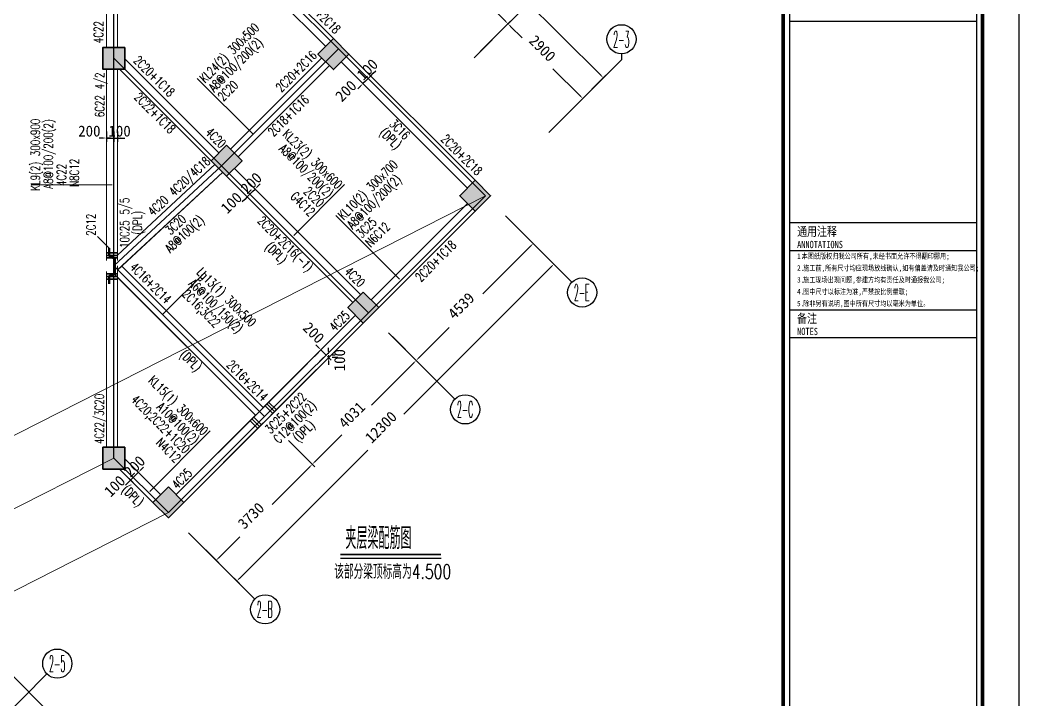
# Model space of a CAD drawing. Header units: inches. Extents: x 18712 to 314639, y 0 to 420500.
# Drawn here: x 110212 to 137612, y 137746 to 156411 of the extents above; entities that cross this region are included whole.
import ezdxf
from ezdxf.enums import TextEntityAlignment as Align
from ezdxf.lldxf.tags import DXFTag

# ---------------------------------------------------------------- set-up
doc = ezdxf.new("R2010")
doc.units = ezdxf.units.IN
doc.header["$LTSCALE"] = 1000
doc.header["$MEASUREMENT"] = 0
doc.layers.get('0').update_dxf_attribs({"true_color": 0xffffff})
for name, color, linetype, true_color in [('AXIS_TEXT', 7, 'Continuous', 0xffffff), ('DIM', 3, 'Continuous', 0x00ff00), ('DOTE', 1, 'DOTE', 0xff0000), ('NUM', 7, 'Continuous', 0xffffff), ('TK', 7, 'Continuous', 0xffffff), ('ZG-图框层', 4, 'Continuous', 0x00ffff), ('文字', 7, 'Continuous', 0xffffff), ('柱填充', 7, 'Continuous', 0xc0c0c0), ('柱尺寸标注', 3, 'Continuous', 0x00ff00), ('梁原位标注', 7, 'Continuous', 0xffffff), ('梁名称编号', 2, 'Continuous', 0xffff00), ('梁标注引线', 2, 'Continuous', 0xffff00), ('梁附加吊筋', 1, 'Continuous', 0xff0000), ('梁附加吊筋标注', 7, 'Continuous', 0xffffff), ('梁附加箍筋', 1, 'Continuous', 0xff0000), ('梁集中标注', 2, 'Continuous', 0xffff00), ('砼柱', 2, 'Continuous', 0xffff00), ('砼梁', 6, 'Continuous', 0xff00ff), ('砼梁虚线', 9, 'HIDDEN', 0x808080), ('粗线', 6, 'Continuous', 0xff00ff), ('细线', 7, 'Continuous', 0xffffff)]:
    doc.layers.add(name, color=color, linetype=linetype, true_color=true_color)
doc.styles.add('-宋体', font='simsun.ttc', dxfattribs={"height": 0.2, "bigfont": 'gbcbig.shx'})
doc.styles.add('_TCH_AXIS', font='txt.shx', dxfattribs={"height": 0.2, "bigfont": 'GBCBIG.shx'})
doc.styles.add('TSSD_Norm', font='txt.shx', dxfattribs={"height": 0.2, "bigfont": 'gbcbig.shx'})
doc.styles.add('TSSD_Rein', font='txt.shx', dxfattribs={"height": 0.2, "bigfont": 'gbcbig.shx'})
tags = doc.linetypes.add('DASHED', pattern=[0.75, 0.5, -0.25]).pattern_tags.tags
tags[6:7] = [DXFTag(74, 4), DXFTag(75, 0), DXFTag(340, '0'), DXFTag(46, 0.0), DXFTag(50, 0.0), DXFTag(44, 0.0), DXFTag(45, 0.0)]
tags[4:5] = [DXFTag(74, 4), DXFTag(75, 0), DXFTag(340, '0'), DXFTag(46, 0.0), DXFTag(50, 0.0), DXFTag(44, 0.0), DXFTag(45, 0.0)]
tags = doc.linetypes.add('DOTE', pattern=[2.42, 2, -0.2, 0.02, -0.2]).pattern_tags.tags
tags[10:11] = [DXFTag(74, 4), DXFTag(75, 0), DXFTag(340, '0'), DXFTag(46, 0.0), DXFTag(50, 0.0), DXFTag(44, 0.0), DXFTag(45, 0.0)]
tags[8:9] = [DXFTag(74, 4), DXFTag(75, 0), DXFTag(340, '0'), DXFTag(46, 0.0), DXFTag(50, 0.0), DXFTag(44, 0.0), DXFTag(45, 0.0)]
tags[6:7] = [DXFTag(74, 4), DXFTag(75, 0), DXFTag(340, '0'), DXFTag(46, 0.0), DXFTag(50, 0.0), DXFTag(44, 0.0), DXFTag(45, 0.0)]
tags[4:5] = [DXFTag(74, 4), DXFTag(75, 0), DXFTag(340, '0'), DXFTag(46, 0.0), DXFTag(50, 0.0), DXFTag(44, 0.0), DXFTag(45, 0.0)]
tags = doc.linetypes.add('HIDDEN', pattern=[0.375, 0.25, -0.125]).pattern_tags.tags
tags[6:7] = [DXFTag(74, 4), DXFTag(75, 0), DXFTag(340, '0'), DXFTag(46, 0.0), DXFTag(50, 0.0), DXFTag(44, 0.0), DXFTag(45, 0.0)]
tags[4:5] = [DXFTag(74, 4), DXFTag(75, 0), DXFTag(340, '0'), DXFTag(46, 0.0), DXFTag(50, 0.0), DXFTag(44, 0.0), DXFTag(45, 0.0)]
doc.dimstyles.new('TSSD_100_100$0', dxfattribs={"dimtxt": 300, "dimasz": 100, "dimexe": 100, "dimexo": 250, "dimgap": 100, "dimtad": 1, "dimdec": 0, "dimzin": 0, "dimdsep": 46, "dimtxsty": 'Standard', "dimcen": 0, "dimclrd": 256, "dimclre": 256, "dimclrt": 7, "dimadec": 0, "dimazin": 0, "dimtfac": 1, "dimtdec": 4, "dimtix": 1, "dimtmove": 2, "dimatfit": 3, "dimfxl": 1, "dimtolj": 1, "dimtzin": 0, "dimarcsym": 0})

# ---------------------------------------------------------------- blocks, each defined once
blk = doc.blocks.new('*D1384')
at = {"layer": 'Defpoints', "color": 0, "transparency": 16777216}
for p in [(93297, 151779), (134216, 114209), (132541, 112535)]:
    blk.add_point(p, dxfattribs=at)
at = {"layer": 'DIM', "lineweight": -2, "transparency": 16777216}
for p, q in [((93474, 151956), (95042, 153524)), ((95042, 153383), (113782, 134643)), ((134145, 114280), (114843, 133582)), ((132718, 112711), (134287, 114280))]:
    blk.add_line(p, q, dxfattribs=at)
at = {"layer": 'DIM', "transparency": 16777216}
for points in [[(95054, 153394), (95030, 153371), (94971, 153453)], [(134133, 114268), (134157, 114291), (134216, 114209)]]:
    blk.add_solid(points, dxfattribs=at)
at = {"layer": 'DIM', "color": 7, "true_color": 0xffffff, "transparency": 16777216, "insert": (114447, 134247), "char_height": 300, "attachment_point": 5, "rotation": 315}
blk.add_mtext('\\A1;52800', dxfattribs=at)
blk = doc.blocks.new('_AXISO')
at = {"lineweight": -3}
blk.add_circle((0, 0), 0.5, dxfattribs=at)
blk = doc.blocks.new('*D1470')
at = {"layer": 'Defpoints', "color": 0, "transparency": 16777216}
for p in [(123355, 151209), (124289, 150276), (120146, 148000)]:
    blk.add_point(p, dxfattribs=at)
at = {"layer": 'DIM', "lineweight": -2, "transparency": 16777216}
for p, q in [((123532, 151033), (124360, 150205)), ((124218, 150205), (122906, 148892)), ((121150, 147137), (121987, 147973)), ((120322, 147823), (121150, 146995))]:
    blk.add_line(p, q, dxfattribs=at)
at = {"layer": 'DIM', "transparency": 16777216}
for points in [[(124230, 150193), (124206, 150217), (124289, 150276)], [(121138, 147149), (121162, 147125), (121079, 147066)]]:
    blk.add_solid(points, dxfattribs=at)
at = {"layer": 'DIM', "color": 7, "true_color": 0xffffff, "transparency": 16777216, "insert": (122312, 148567), "char_height": 300, "attachment_point": 5, "rotation": 45}
blk.add_mtext('\\A1;4539', dxfattribs=at)
blk = doc.blocks.new('*D1471')
at = {"layer": 'Defpoints', "color": 0, "transparency": 16777216}
for p in [(124603, 149962), (124855, 149710), (115905, 141265)]:
    blk.add_point(p, dxfattribs=at)
at = {"layer": 'DIM', "lineweight": -2, "transparency": 16777216}
for p, q in [((124784, 149639), (120741, 145596)), ((124779, 149785), (124925, 149639)), ((116228, 141083), (119751, 144607)), ((116082, 141088), (116228, 140942))]:
    blk.add_line(p, q, dxfattribs=at)
at = {"layer": 'DIM', "transparency": 16777216}
for points in [[(124796, 149627), (124772, 149651), (124855, 149710)], [(116216, 141095), (116240, 141071), (116157, 141012)]]:
    blk.add_solid(points, dxfattribs=at)
at = {"layer": 'DIM', "color": 7, "true_color": 0xffffff, "transparency": 16777216, "insert": (120112, 145236), "char_height": 300, "attachment_point": 5, "rotation": 45}
blk.add_mtext('\\A1;12300', dxfattribs=at)
blk = doc.blocks.new('*D1475')
at = {"layer": 'Defpoints', "color": 0, "transparency": 16777216}
for p in [(120508, 157177), (123597, 156306), (122488, 155197)]:
    blk.add_point(p, dxfattribs=at)
at = {"layer": 'DIM', "lineweight": -2, "transparency": 16777216}
for p, q in [((120685, 157354), (121688, 158357)), ((121688, 158215), (121966, 157937)), ((123526, 156377), (122815, 157088)), ((122665, 155374), (123668, 156377))]:
    blk.add_line(p, q, dxfattribs=at)
at = {"layer": 'DIM', "transparency": 16777216}
for points in [[(121700, 158227), (121676, 158203), (121617, 158286)], [(123515, 156365), (123538, 156389), (123597, 156306)]]:
    blk.add_solid(points, dxfattribs=at)
at = {"layer": 'DIM', "color": 7, "true_color": 0xffffff, "transparency": 16777216, "insert": (122525, 157647), "char_height": 300, "attachment_point": 5, "rotation": 315}
blk.add_mtext('\\A1;2800', dxfattribs=at)
blk = doc.blocks.new('*D1476')
at = {"layer": 'Defpoints', "color": 0, "transparency": 16777216}
for p in [(122488, 155197), (125648, 154255), (124539, 153147)]:
    blk.add_point(p, dxfattribs=at)
at = {"layer": 'DIM', "lineweight": -2, "transparency": 16777216}
for p, q in [((122665, 155374), (123668, 156377)), ((123668, 156235), (123982, 155921)), ((125577, 154326), (124830, 155073)), ((124716, 153323), (125718, 154326))]:
    blk.add_line(p, q, dxfattribs=at)
at = {"layer": 'DIM', "transparency": 16777216}
for points in [[(123680, 156247), (123656, 156224), (123597, 156306)], [(125565, 154314), (125589, 154338), (125648, 154255)]]:
    blk.add_solid(points, dxfattribs=at)
at = {"layer": 'DIM', "color": 7, "true_color": 0xffffff, "transparency": 16777216, "insert": (124540, 155631), "char_height": 300, "attachment_point": 5, "rotation": 315}
blk.add_mtext('\\A1;2900', dxfattribs=at)
blk = doc.blocks.new('*D1477')
at = {"layer": 'Defpoints', "color": 0, "transparency": 16777216}
for p in [(117940, 163094), (117049, 162203), (125322, 153930)]:
    blk.add_point(p, dxfattribs=at)
at = {"layer": 'DIM', "lineweight": -2, "transparency": 16777216}
for p, q in [((117226, 162380), (118011, 163165)), ((118011, 163024), (121379, 159655)), ((126143, 154892), (122298, 158736)), ((125499, 154107), (126284, 154892))]:
    blk.add_line(p, q, dxfattribs=at)
at = {"layer": 'DIM', "transparency": 16777216}
for points in [[(118023, 163035), (117999, 163012), (117940, 163094)], [(126131, 154880), (126154, 154904), (126213, 154821)]]:
    blk.add_solid(points, dxfattribs=at)
at = {"layer": 'DIM', "color": 7, "true_color": 0xffffff, "transparency": 16777216, "insert": (121973, 159330), "char_height": 300, "attachment_point": 5, "rotation": 315}
blk.add_mtext('\\A1;11700', dxfattribs=at)
blk = doc.blocks.new('*D1479')
at = {"layer": 'Defpoints', "color": 0, "transparency": 16777216}
for p in [(113025, 144004), (113096, 144075), (113316, 143854)]:
    blk.add_point(p, dxfattribs=at)
at = {"layer": 'DIM', "lineweight": -2, "transparency": 16777216}
for p, q in [((113245, 143784), (113316, 143854)), ((113273, 143898), (113387, 143784)), ((113387, 143925), (113458, 143996)), ((113175, 143713), (113104, 143642)), ((113202, 143827), (113316, 143713))]:
    blk.add_line(p, q, dxfattribs=at)
at = {"layer": 'DIM', "transparency": 16777216}
for points in [[(113375, 143937), (113399, 143913), (113316, 143854)], [(113186, 143701), (113163, 143725), (113245, 143784)]]:
    blk.add_solid(points, dxfattribs=at)
at = {"layer": 'DIM', "color": 7, "true_color": 0xffffff, "transparency": 16777216, "insert": (112810, 143617), "char_height": 300, "attachment_point": 5, "rotation": 45}
blk.add_mtext('\\A1;100', dxfattribs=at)
blk = doc.blocks.new('*D1480')
at = {"layer": 'Defpoints', "color": 0, "transparency": 16777216}
for p in [(113237, 144216), (113096, 144075), (113458, 143996)]:
    blk.add_point(p, dxfattribs=at)
at = {"layer": 'DIM', "lineweight": -2, "transparency": 16777216}
for p, q in [((113528, 144067), (113599, 144137)), ((113273, 143898), (113387, 143784)), ((113316, 143854), (113458, 143996)), ((113414, 144039), (113528, 143925)), ((113245, 143784), (113175, 143713))]:
    blk.add_line(p, q, dxfattribs=at)
at = {"layer": 'DIM', "transparency": 16777216}
for points in [[(113257, 143772), (113234, 143796), (113316, 143854)], [(113516, 144078), (113540, 144055), (113458, 143996)]]:
    blk.add_solid(points, dxfattribs=at)
at = {"layer": 'DIM', "color": 7, "true_color": 0xffffff, "transparency": 16777216, "insert": (113354, 144161), "char_height": 300, "attachment_point": 5, "rotation": 45}
blk.add_mtext('\\A1;200', dxfattribs=at)
blk = doc.blocks.new('*D1481')
at = {"layer": 'Defpoints', "color": 0, "transparency": 16777216}
for p in [(118466, 147356), (118607, 147214), (118607, 147214)]:
    blk.add_point(p, dxfattribs=at)
at = {"layer": 'DIM', "lineweight": -2, "transparency": 16777216}
for p, q in [((118395, 147426), (118324, 147497)), ((118289, 147179), (118395, 147285)), ((118430, 147037), (118537, 147143)), ((118466, 147356), (118607, 147214)), ((118678, 147143), (118749, 147073))]:
    blk.add_line(p, q, dxfattribs=at)
at = {"layer": 'DIM', "transparency": 16777216}
for points in [[(118383, 147414), (118407, 147438), (118466, 147356)], [(118690, 147155), (118666, 147132), (118607, 147214)]]:
    blk.add_solid(points, dxfattribs=at)
at = {"layer": 'DIM', "color": 7, "true_color": 0xffffff, "transparency": 16777216, "insert": (118266, 147824), "char_height": 300, "attachment_point": 5, "rotation": 315}
blk.add_mtext('\\A1;200', dxfattribs=at)
blk = doc.blocks.new('*D1482')
at = {"layer": 'Defpoints', "color": 0, "transparency": 16777216}
for p in [(118607, 147214), (118678, 147143), (118678, 147143)]:
    blk.add_point(p, dxfattribs=at)
at = {"layer": 'DIM', "lineweight": -2, "transparency": 16777216}
for p, q in [((118678, 147314), (118678, 147414)), ((118678, 147214), (118678, 147143)), ((118857, 147214), (118778, 147214)), ((118928, 147143), (118778, 147143)), ((118678, 147043), (118678, 146943))]:
    blk.add_line(p, q, dxfattribs=at)
at = {"layer": 'DIM', "transparency": 16777216}
for points in [[(118661, 147314), (118695, 147314), (118678, 147214)], [(118695, 147043), (118661, 147043), (118678, 147143)]]:
    blk.add_solid(points, dxfattribs=at)
at = {"layer": 'DIM', "color": 7, "true_color": 0xffffff, "transparency": 16777216, "insert": (118981, 147073), "char_height": 300, "attachment_point": 5, "rotation": 90}
blk.add_mtext('\\A1;100', dxfattribs=at)
blk = doc.blocks.new('*D1483')
at = {"layer": 'Defpoints', "color": 0, "transparency": 16777216}
for p in [(116292, 151854), (116221, 151783), (116517, 151629)]:
    blk.add_point(p, dxfattribs=at)
at = {"layer": 'DIM', "lineweight": -2, "transparency": 16777216}
for p, q in [((116398, 151606), (116517, 151488)), ((116446, 151558), (116517, 151629)), ((116469, 151677), (116587, 151558)), ((116587, 151700), (116658, 151771)), ((116375, 151488), (116305, 151417))]:
    blk.add_line(p, q, dxfattribs=at)
at = {"layer": 'DIM', "transparency": 16777216}
for points in [[(116387, 151476), (116364, 151499), (116446, 151558)], [(116576, 151712), (116599, 151688), (116517, 151629)]]:
    blk.add_solid(points, dxfattribs=at)
at = {"layer": 'DIM', "color": 7, "true_color": 0xffffff, "transparency": 16777216, "insert": (116011, 151392), "char_height": 300, "attachment_point": 5, "rotation": 45.0036}
blk.add_mtext('\\A1;100', dxfattribs=at)
blk = doc.blocks.new('*D1484')
at = {"layer": 'Defpoints', "color": 0, "transparency": 16777216}
for p in [(116292, 151854), (116433, 151995), (116658, 151771)]:
    blk.add_point(p, dxfattribs=at)
at = {"layer": 'DIM', "lineweight": -2, "transparency": 16777216}
for p, q in [((116610, 151819), (116729, 151700)), ((116729, 151841), (116800, 151912)), ((116446, 151558), (116375, 151488)), ((116469, 151677), (116587, 151558)), ((116517, 151629), (116658, 151771))]:
    blk.add_line(p, q, dxfattribs=at)
at = {"layer": 'DIM', "transparency": 16777216}
for points in [[(116717, 151853), (116741, 151829), (116658, 151771)], [(116458, 151547), (116434, 151570), (116517, 151629)]]:
    blk.add_solid(points, dxfattribs=at)
at = {"layer": 'DIM', "color": 7, "true_color": 0xffffff, "transparency": 16777216, "insert": (116555, 151936), "char_height": 300, "attachment_point": 5, "rotation": 45.0036}
blk.add_mtext('\\A1;200', dxfattribs=at)
blk = doc.blocks.new('*D1485')
at = {"layer": 'Defpoints', "color": 0, "transparency": 16777216}
for p in [(119360, 154922), (119502, 155064), (119760, 154805)]:
    blk.add_point(p, dxfattribs=at)
at = {"layer": 'DIM', "lineweight": -2, "transparency": 16777216}
for p, q in [((119678, 154887), (119831, 154734)), ((119831, 154876), (119902, 154947)), ((119548, 154593), (119477, 154522)), ((119537, 154746), (119690, 154593)), ((119619, 154664), (119760, 154805))]:
    blk.add_line(p, q, dxfattribs=at)
at = {"layer": 'DIM', "transparency": 16777216}
for points in [[(119819, 154888), (119843, 154864), (119760, 154805)], [(119560, 154581), (119536, 154605), (119619, 154664)]]:
    blk.add_solid(points, dxfattribs=at)
at = {"layer": 'DIM', "color": 7, "true_color": 0xffffff, "transparency": 16777216, "insert": (119151, 154464), "char_height": 300, "attachment_point": 5, "rotation": 45}
blk.add_mtext('\\A1;200', dxfattribs=at)
blk = doc.blocks.new('*D1486')
at = {"layer": 'Defpoints', "color": 0, "transparency": 16777216}
for p in [(119572, 155134), (119502, 155064), (119831, 154876)]:
    blk.add_point(p, dxfattribs=at)
at = {"layer": 'DIM', "lineweight": -2, "transparency": 16777216}
for p, q in [((119678, 154887), (119831, 154734)), ((119749, 154958), (119902, 154805)), ((119760, 154805), (119831, 154876)), ((119902, 154947), (119972, 155017)), ((119690, 154734), (119619, 154664))]:
    blk.add_line(p, q, dxfattribs=at)
at = {"layer": 'DIM', "transparency": 16777216}
for points in [[(119890, 154958), (119913, 154935), (119831, 154876)], [(119701, 154723), (119678, 154746), (119760, 154805)]]:
    blk.add_solid(points, dxfattribs=at)
at = {"layer": 'DIM', "color": 7, "true_color": 0xffffff, "transparency": 16777216, "insert": (119738, 155051), "char_height": 300, "attachment_point": 5, "rotation": 45}
blk.add_mtext('\\A1;100', dxfattribs=at)
blk = doc.blocks.new('*D1487')
at = {"layer": 'Defpoints', "color": 0, "transparency": 16777216}
for p in [(112586, 153596), (112786, 153596), (112786, 153170)]:
    blk.add_point(p, dxfattribs=at)
at = {"layer": 'DIM', "lineweight": -2, "transparency": 16777216}
for p, q in [((112486, 153170), (112386, 153170)), ((112586, 153346), (112586, 153070)), ((112586, 153170), (112786, 153170)), ((112786, 153346), (112786, 153070)), ((112886, 153170), (112986, 153170))]:
    blk.add_line(p, q, dxfattribs=at)
at = {"layer": 'DIM', "transparency": 16777216}
for points in [[(112486, 153154), (112486, 153187), (112586, 153170)], [(112886, 153187), (112886, 153154), (112786, 153170)]]:
    blk.add_solid(points, dxfattribs=at)
at = {"layer": 'DIM', "color": 7, "true_color": 0xffffff, "transparency": 16777216, "insert": (112114, 153360), "char_height": 300, "attachment_point": 5}
blk.add_mtext('\\A1;200', dxfattribs=at)
blk = doc.blocks.new('*D1488')
at = {"layer": 'Defpoints', "color": 0, "transparency": 16777216}
for p in [(112786, 153596), (112886, 153596), (112886, 153170)]:
    blk.add_point(p, dxfattribs=at)
at = {"layer": 'DIM', "lineweight": -2, "transparency": 16777216}
for p, q in [((112686, 153170), (112586, 153170)), ((112786, 153346), (112786, 153070)), ((112786, 153170), (112886, 153170)), ((112886, 153346), (112886, 153070)), ((112986, 153170), (113086, 153170))]:
    blk.add_line(p, q, dxfattribs=at)
at = {"layer": 'DIM', "transparency": 16777216}
for points in [[(112686, 153154), (112686, 153187), (112786, 153170)], [(112986, 153187), (112986, 153154), (112886, 153170)]]:
    blk.add_solid(points, dxfattribs=at)
at = {"layer": 'DIM', "color": 7, "true_color": 0xffffff, "transparency": 16777216, "insert": (112944, 153360), "char_height": 300, "attachment_point": 5}
blk.add_mtext('\\A1;100', dxfattribs=at)
blk = doc.blocks.new('*D1491')
at = {"layer": 'Defpoints', "color": 0, "transparency": 16777216}
for p in [(117399, 145045), (118229, 144216), (114762, 142408)]:
    blk.add_point(p, dxfattribs=at)
at = {"layer": 'DIM', "lineweight": -2, "transparency": 16777216}
for p, q in [((117576, 144869), (118300, 144145)), ((118158, 144145), (117125, 143112)), ((114938, 142231), (115662, 141507)), ((115662, 141649), (116241, 142228))]:
    blk.add_line(p, q, dxfattribs=at)
at = {"layer": 'DIM', "transparency": 16777216}
for points in [[(118170, 144133), (118146, 144157), (118229, 144216)], [(115650, 141661), (115674, 141637), (115592, 141578)]]:
    blk.add_solid(points, dxfattribs=at)
at = {"layer": 'DIM', "color": 7, "true_color": 0xffffff, "transparency": 16777216, "insert": (116549, 142804), "char_height": 300, "attachment_point": 5, "rotation": 45}
blk.add_mtext('\\A1;3730', dxfattribs=at)
blk = doc.blocks.new('*D1492')
at = {"layer": 'Defpoints', "color": 0, "transparency": 16777216}
for p in [(120250, 147896), (121079, 147066), (117399, 145045)]:
    blk.add_point(p, dxfattribs=at)
at = {"layer": 'DIM', "lineweight": -2, "transparency": 16777216}
for p, q in [((120426, 147719), (121150, 146995)), ((121009, 146995), (119855, 145842)), ((118300, 144286), (119042, 145029)), ((117576, 144869), (118300, 144145))]:
    blk.add_line(p, q, dxfattribs=at)
at = {"layer": 'DIM', "transparency": 16777216}
for points in [[(121020, 146984), (120997, 147007), (121079, 147066)], [(118288, 144298), (118311, 144274), (118229, 144216)]]:
    blk.add_solid(points, dxfattribs=at)
at = {"layer": 'DIM', "color": 7, "true_color": 0xffffff, "transparency": 16777216, "insert": (119314, 145570), "char_height": 300, "attachment_point": 5, "rotation": 45}
blk.add_mtext('\\A1;4031', dxfattribs=at)

msp = doc.modelspace()

# ---------------------------------------------------------------- hatches: boundary and pattern name
at = {"layer": '柱填充'}
for points in [[(113086.1, 155659.3), (112486.1, 155659.3), (112486.1, 155059.3), (113086.1, 155059.3)], [(118807.3, 155899.5), (118383.1, 155475.2), (118807.3, 155051), (119231.6, 155475.2)], [(115880.4, 152972.5), (115456.1, 152548.2), (115880.4, 152124), (116304.6, 152548.2)], [(122696.4, 152010.4), (122272.2, 151586.1), (122696.4, 151161.9), (123120.7, 151586.1)], [(119628.3, 148942.3), (119204, 148518), (119628.3, 148093.7), (120052.5, 148518)], [(113086.1, 144684.5), (112486.1, 144684.5), (112486.1, 144084.5), (113086.1, 144084.5)], [(114281.8, 143595.8), (113857.6, 143171.6), (114281.8, 142747.3), (114706.1, 143171.6)]]:
    msp.add_hatch(color=256, dxfattribs=at).paths.add_polyline_path(points, flags=0)

# ---------------------------------------------------------------- linework, layer by layer
at = {"layer": 'DIM', "lineweight": -3}
for p, q in [((122836.9, 155545.9), (124657.7, 157366.7)), ((126708.3, 155481.8), (126708.3, 155316.1)), ((124887.5, 153495.3), (126708.3, 155316.1)), ((123528.8, 151035.7), (125349.6, 149214.9)), ((120319.2, 147826.2), (122140, 146005.4)), ((114831.4, 142338.3), (116652.2, 140517.5)), ((109131.3, 136641.9), (110952.1, 138462.7))]:
    msp.add_line(p, q, dxfattribs=at)
at = {"layer": 'DOTE', "lineweight": -3}
for p, q in [((112786.1, 155359.3), (112786.1, 159859.3)), ((114706.1, 159859.3), (118948.8, 155616.6)), ((115738.9, 152406.8), (118948.8, 155616.6)), ((118948.8, 155616.6), (122979.3, 151586.1)), ((112786.1, 155359.3), (115738.9, 152406.8)), ((112786.1, 149659.3), (112786.1, 155359.3)), ((112786.1, 149659.3), (115738.9, 152406.8)), ((115738.9, 152406.8), (119769.7, 148376.6)), ((119769.7, 148376.6), (122979.3, 151586.1)), ((112786.1, 144384.5), (112786.1, 149659.3)), ((112786.1, 149659.3), (116919.3, 145526.1)), ((116919.3, 145526.1), (119769.7, 148376.6)), ((114281.8, 142888.7), (116919.3, 145526.1)), ((112786.1, 144384.5), (114281.8, 142888.7))]:
    msp.add_line(p, q, dxfattribs=at)
at = {"layer": 'TK', "lineweight": -3}
msp.add_line((136450.9, 150845), (131323.9, 150845), dxfattribs=at)
msp.add_lwpolyline([(18712.2, 168200), (18712.2, 84100), (137612.2, 84100), (137612.2, 168200)], close=True, dxfattribs=at)
for points, const_width in [([(21212.2, 167200), (21212.2, 85100), (136612.2, 85100), (136612.2, 167200)], 100), ([(131323.9, 159783.8), (136450.9, 159783.8), (136450.9, 103093.9), (131323.9, 103093.9)], 34.7)]:
    msp.add_lwpolyline(points, close=True, dxfattribs=dict(at, const_width=const_width))
at = {"layer": 'TK', "lineweight": -3, "const_width": 100}
msp.add_lwpolyline([(131140.8, 85145.7), (131140.8, 167200)], dxfattribs=at)
at = {"layer": 'TK', "lineweight": -3}
for points in [[(131140.8, 85145.7), (136612.2, 85145.7), (136612.2, 167200)], [(131323.9, 156376.1), (136450.9, 156376.1)], [(131323.9, 150080.8), (136450.9, 150080.8)], [(131323.9, 148459.5), (136450.9, 148459.5)], [(131323.9, 147695.2), (136450.9, 147695.2)]]:
    msp.add_lwpolyline(points, dxfattribs=at)
at = {"layer": 'ZG-图框层', "lineweight": -3}
msp.add_lwpolyline([(18712.2, 84100), (137612.2, 84100), (137612.2, 168200), (18712.2, 168200)], close=True, dxfattribs=at)
at = {"layer": 'ZG-图框层', "lineweight": -3, "const_width": 100}
msp.add_lwpolyline([(21212.2, 85100), (136612.2, 85100), (136612.2, 167200), (21212.2, 167200)], close=True, dxfattribs=at)
at = {"layer": '柱尺寸标注', "color": 2, "linetype": 'DASHED', "lineweight": 18, "true_color": 0xffff00}
for p, q in [((95877.9, 137812.6), (122979.3, 151586.1)), ((85684.8, 130611), (112786.1, 144384.5)), ((87180.5, 129115.2), (114281.8, 142888.7))]:
    msp.add_line(p, q, dxfattribs=at)
at = {"layer": '梁标注引线', "color": 6, "lineweight": 18, "true_color": 0xff00ff}
for p, q in [((116608.2, 153276), (115075.9, 154808.3)), ((112736.1, 151887), (110519, 151887)), ((117719, 150497.8), (119112.7, 151891.7)), ((120623.1, 149300.7), (118875.8, 151048.1)), ((113769.4, 143471.9), (115428.4, 145130.9))]:
    msp.add_line(p, q, dxfattribs=at)
at = {"layer": '梁标注引线', "color": 3, "lineweight": 18, "true_color": 0x00ff00}
msp.add_line((114121.6, 148323.8), (115316.4, 149518.6), dxfattribs=at)
at = {"layer": '梁附加吊筋', "lineweight": 50}
msp.add_lwpolyline([(112661.1, 149172.7), (112661.1, 149372.7), (112811.1, 149459.3), (112811.1, 149859.3), (112661.1, 149945.9), (112661.1, 150145.9)], dxfattribs=at)
at = {"layer": '梁附加吊筋标注', "lineweight": 18}
msp.add_line((112661.1, 150145.9), (112336.1, 150470.9), dxfattribs=at)
at = {"layer": '梁附加箍筋', "lineweight": 35}
for p, q in [((112886.1, 150019.3), (112586.1, 150019.3)), ((112886.1, 149949.3), (112586.1, 149949.3)), ((112886.1, 149879.3), (112586.1, 149879.3)), ((112886.1, 149439.3), (112586.1, 149439.3)), ((112886.1, 149369.3), (112586.1, 149369.3)), ((112886.1, 149299.3), (112586.1, 149299.3)), ((117145.5, 145611), (116933.4, 145823.1)), ((117145.5, 145611), (116933.4, 145823.1)), ((117195, 145660.5), (116982.9, 145872.6)), ((117195, 145660.5), (116982.9, 145872.6)), ((117244.5, 145710), (117032.4, 145922.1)), ((117244.5, 145710), (117032.4, 145922.1)), ((116834.4, 145299.9), (116622.3, 145512)), ((116834.4, 145299.9), (116622.3, 145512)), ((116735.4, 145200.9), (116523.3, 145413)), ((116735.4, 145200.9), (116523.3, 145413)), ((116784.9, 145250.4), (116572.8, 145462.5)), ((116784.9, 145250.4), (116572.8, 145462.5))]:
    msp.add_line(p, q, dxfattribs=at)
at = {"layer": '砼柱', "lineweight": 35}
for points in [[(113086.1, 155659.3), (112486.1, 155659.3), (112486.1, 155059.3), (113086.1, 155059.3)], [(118807.3, 155899.5), (118383.1, 155475.2), (118807.3, 155051), (119231.6, 155475.2)], [(115880.4, 152972.5), (115456.1, 152548.2), (115880.4, 152124), (116304.6, 152548.2)], [(122696.4, 152010.4), (122272.2, 151586.1), (122696.4, 151161.9), (123120.7, 151586.1)], [(119628.3, 148942.3), (119204, 148518), (119628.3, 148093.7), (120052.5, 148518)], [(113086.1, 144684.5), (112486.1, 144684.5), (112486.1, 144084.5), (113086.1, 144084.5)], [(114281.8, 143595.8), (113857.6, 143171.6), (114281.8, 142747.3), (114706.1, 143171.6)]]:
    msp.add_lwpolyline(points, close=True, dxfattribs=at)
at = {"layer": '砼梁', "lineweight": 18}
for p, q in [((118807.3, 155899.5), (114806.1, 159900.7)), ((112886.1, 155659.3), (112886.1, 159359.3)), ((122696.4, 152010.4), (119231.6, 155475.2)), ((122696.4, 152010.4), (119231.6, 155475.2)), ((112886.1, 149957.2), (112886.1, 155059.3)), ((120052.5, 148518), (122696.4, 151161.9)), ((120052.5, 148518), (122696.4, 151161.9)), ((116990, 145455.4), (119628.3, 148093.7)), ((117096, 145561.5), (119628.3, 148093.7)), ((114706.1, 143171.6), (116990, 145455.4)), ((114706.1, 143171.6), (116883.9, 145349.4)), ((112944.7, 144084.5), (113857.6, 143171.6)), ((112944.7, 144084.5), (113857.6, 143171.6))]:
    msp.add_line(p, q, dxfattribs=at)
at = {"layer": '砼梁虚线', "lineweight": 18}
for p, q in [((114806.1, 159476.4), (118595.2, 155687.3)), ((112586.1, 159359.3), (112586.1, 155659.3)), ((112586.1, 159359.3), (112586.1, 155659.3)), ((112886.1, 155659.3), (112886.1, 159359.3)), ((118489.1, 155369.2), (115986.4, 152866.4)), ((115668.2, 152760.4), (113086.1, 155342.1)), ((116198.6, 152654.3), (118701.3, 155157)), ((116198.6, 152654.3), (118701.3, 155157)), ((119019.5, 155263.1), (122484.3, 151798.3)), ((119019.5, 155263.1), (122484.3, 151798.3)), ((112586.1, 155059.3), (112586.1, 149809.3)), ((112586.1, 155059.3), (112586.1, 149809.3)), ((112886.1, 149809.3), (112886.1, 155059.3)), ((112944.7, 155059.3), (115456.1, 152548.2)), ((115567.5, 152452.2), (112886.1, 149957.2)), ((112886.1, 149547.4), (115771.8, 152232.5)), ((112888.3, 149549.5), (115771.8, 152232.5)), ((115880.4, 152124), (119345.4, 148659.4)), ((115880.4, 152124), (119345.4, 148659.4)), ((119557.6, 148871.5), (116092.5, 152336.1)), ((119557.6, 148871.5), (116092.5, 152336.1)), ((122484.3, 151374), (119840.4, 148730.1)), ((122484.3, 151374), (119840.4, 148730.1)), ((112886.1, 144684.5), (112886.1, 149659.2)), ((116883.9, 145773.6), (113002.1, 149655.4)), ((116883.9, 145773.6), (113002.1, 149655.4)), ((112586.1, 149509.3), (112586.1, 144684.5)), ((112586.1, 149509.3), (112586.1, 144684.5)), ((112782.4, 149450.9), (116671.8, 145561.5)), ((112886.1, 144684.5), (112886.1, 149509.3)), ((112886.1, 149347.1), (116671.8, 145561.5)), ((119416.2, 148305.9), (116777.9, 145667.6)), ((119416.2, 148305.9), (116883.9, 145773.6)), ((116777.8, 145667.5), (114494, 143383.7)), ((116671.8, 145561.5), (114494, 143383.7)), ((114069.7, 143383.7), (113086.1, 144367.3)), ((114069.7, 143383.7), (113086.1, 144367.3))]:
    msp.add_line(p, q, dxfattribs=at)
at = {"layer": '粗线', "lineweight": -3, "const_width": 50}
msp.add_lwpolyline([(118998.9, 141738.5), (121762.3, 141738.5)], dxfattribs=at)
at = {"layer": '细线', "lineweight": -3}
msp.add_lwpolyline([(118998.9, 141638.5), (121762.3, 141638.5)], dxfattribs=at)

# ---------------------------------------------------------------- block references
at = {"layer": 'DIM'}
ref = msp.add_blockref('_AXISO', (126708.3, 155881.8), dxfattribs=dict(at, xscale=800, yscale=800))
ref.add_attrib('A', '2-3', (126482, 155655.5), dxfattribs={"layer": 'AXIS_TEXT', "height": 452.55, "style": '_TCH_AXIS', "width": 0.35})
ref = msp.add_blockref('_AXISO', (125632.4, 148932.1), dxfattribs=dict(at, xscale=800, yscale=800))
ref.add_attrib('A', '2-E', (125406.2, 148705.8), dxfattribs={"layer": 'AXIS_TEXT', "height": 452.55, "style": '_TCH_AXIS', "width": 0.33871})
ref = msp.add_blockref('_AXISO', (122422.9, 145722.5), dxfattribs=dict(at, xscale=800, yscale=800))
ref.add_attrib('A', '2-C', (122196.6, 145496.2), dxfattribs={"layer": 'AXIS_TEXT', "height": 452.55, "style": '_TCH_AXIS', "width": 0.344262})
ref = msp.add_blockref('_AXISO', (116935, 140234.6), dxfattribs=dict(at, xscale=800, yscale=800))
ref.add_attrib('A', '2-B', (116708.7, 140008.4), dxfattribs={"layer": 'AXIS_TEXT', "height": 452.55, "style": '_TCH_AXIS', "width": 0.333333})
ref = msp.add_blockref('_AXISO', (111234.9, 138745.6), dxfattribs=dict(at, xscale=800, yscale=800))
ref.add_attrib('A', '2-5', (111008.6, 138519.3), dxfattribs={"layer": 'AXIS_TEXT', "height": 452.55, "style": '_TCH_AXIS', "width": 0.35})

# ---------------------------------------------------------------- texts
at = {"layer": 'NUM', "style": 'TSSD_Norm', "width": 0.7}
msp.add_text('该部分梁顶标高为4.500', height=400, dxfattribs=at).set_placement((118829.6, 141069.1))
at = {"layer": 'TK', "style": '-宋体', "width": 0.8}
for s, height, p in [('通用注释', 250, (131525.6, 150482.4)), ('ANNOTATIONS', 200, (131525.6, 150147.9)), ('1.', 149.99, (131525.6, 149853.9)), ('本图纸版权归我公司所有,未经书面允许不得翻印挪用;', 150, (131651.3, 149853.9)), ('2.', 149.99, (131525.6, 149528.9)), ('施工前,所有尺寸均应现场放线确认,如有偏差请及时通知我公司;', 150, (131692.5, 149528.9)), ('3.', 149.99, (131525.6, 149203.9)), ('施工现场出现问题,参建方均有责任及时通报我公司;', 150, (131692.5, 149203.9)), ('4.', 149.99, (131525.6, 148878.9)), ('图中尺寸以标注为准,严禁按比例量取;', 150, (131692.5, 148878.9)), ('5.', 149.99, (131525.6, 148553.9)), ('除非另有说明,图中所有尺寸均以毫米为单位。', 150, (131692.5, 148553.9)), ('备注', 250, (131525.6, 148096.8)), ('NOTES', 200, (131525.6, 147762.3))]:
    msp.add_text(s, height=height, dxfattribs=at).set_placement(p)
at = {"layer": '文字', "style": 'TSSD_Norm', "width": 0.7}
msp.add_text('夹层梁配筋图', height=600, dxfattribs=at).set_placement((119136.6, 141886.6))
at = {"layer": '梁原位标注', "style": 'TSSD_Rein', "width": 0.7}
for s, rotation, p in [('2C20+2C18', 314.99999, (118849.4, 156012.3)), ('2C20+2C16', 45, (118376.3, 155411.3)), ('6C22 4/2', 90, (112524.6, 154969.1)), ('4C20', 315.00363, (115710.3, 152873.2)), ('2C20+2C18', 314.99999, (122738.5, 152123.2)), ('4C20/4C18', 42.93756, (115452.3, 152494.7)), ('4C20', 315.00363, (119521.3, 149055.6)), ('4C25', 45, (119278.5, 148275.1)), ('2C16+2C14', 314.99999, (116857, 145926.4))]:
    msp.add_text(s, height=250, rotation=rotation, dxfattribs=at).set_placement(p, align=Align.RIGHT)
for s, rotation, p in [('4C22', 90, (112489.6, 155772.7)), ('2C20+1C18', 315.00363, (113305, 155278.2)), ('4C16+2C14', 314.99999, (113208.7, 149603.7)), ('4C22/3C20', 90, (112511.6, 144769.5)), ('4C25', 45, (114525.7, 143516.4))]:
    msp.add_text(s, height=250, rotation=rotation, dxfattribs=at).set_placement(p)
for s, rotation, p in [('2C22+1C18', 315.00363, (114000, 153947.8)), ('2C18+1C16', 45, (117485.3, 153870.3)), ('(DPL)', 314.99999, (120467.1, 153245.9)), ('3C16', 314.99999, (120716.5, 153495.3)), ('10C25 5/5', 90, (112955.1, 150843.9)), ('(DPL)', 90, (113307.9, 150843.9)), ('3C20', 42.93756, (114398.8, 150886.6)), ('A8@100(2)', 42.93756, (114639.1, 150628.4)), ('A8@100(2)', 42.93756, (114639.1, 150628.4)), ('2C20+2C16(-1)', 315.00363, (117577.5, 150356.3)), ('(DPL)', 315.00363, (117328.1, 150106.9)), ('2C20+1C18', 45, (121525.8, 149883.6)), ('(DPL)', 314.99999, (114988.8, 147150.8)), ('3C25+2C22', 45, (117408.4, 145714.2)), ('C12@100(2)', 45, (117657.9, 145464.7)), ('(DPL)', 45, (117907.3, 145215.3)), ('(DPL)', 314.99999, (113395.9, 143441.9))]:
    msp.add_text(s, height=250, rotation=rotation, dxfattribs=at).set_placement(p, align=Align.TOP_CENTER)
msp.add_text('4C20', height=250, rotation=42.93756, dxfattribs=at).set_placement((114085.7, 151223.1), align=Align.CENTER)
msp.add_text('4C20', height=250, rotation=42.93756, dxfattribs=at).set_placement((114085.7, 151223.1), align=Align.CENTER)
at = {"layer": '梁名称编号', "color": 6, "true_color": 0xff00ff, "style": 'TSSD_Rein', "width": 0.7}
for s, p in [('KL24(2) 300x500', (115111.2, 154843.7)), ('KL10(2) 300x700', (118911.1, 151083.5))]:
    msp.add_text(s, height=250, rotation=45, dxfattribs=at).set_placement(p, align=Align.TOP_LEFT)
msp.add_text('KL9(2) 300x900', height=250, rotation=90, dxfattribs=at).set_placement((110759.4, 153701.1), align=Align.RIGHT)
for s, rotation, p in [('KL23(2) 300x600', 315.00363, (119077.3, 151927)), ('KL15(1) 300x600', 314.99999, (115393, 145166.2))]:
    msp.add_text(s, height=250, rotation=rotation, dxfattribs=at).set_placement(p, align=Align.TOP_RIGHT)
at = {"layer": '梁名称编号', "color": 3, "true_color": 0x00ff00, "style": 'TSSD_Rein', "width": 0.7}
msp.add_text('Lg13(1) 300x500', height=250, rotation=314.99999, dxfattribs=at).set_placement((116537.4, 147968), align=Align.RIGHT)
at = {"layer": '梁附加吊筋标注', "style": 'TSSD_Rein', "width": 0.7}
msp.add_text('2C12', height=250, rotation=90, dxfattribs=at).set_placement((112282.6, 150487.9))
at = {"layer": '梁集中标注', "color": 6, "true_color": 0xff00ff, "style": 'TSSD_Rein', "width": 0.7}
for s, p in [('A8@100/200(2)', (115360.6, 154594.2)), ('2C20', (115610.1, 154344.8)), ('A8@100/200(2)', (119160.6, 150834)), ('3C25', (119410, 150584.6)), ('N6C12', (119659.4, 150335.2))]:
    msp.add_text(s, height=250, rotation=45, dxfattribs=at).set_placement(p, align=Align.TOP_LEFT)
for s, p in [('A8@100/200(2)', (111112.1, 153687)), ('4C22', (111475.2, 152462)), ('N8C12', (111828, 152603.3))]:
    msp.add_text(s, height=250, rotation=90, dxfattribs=at).set_placement(p, align=Align.RIGHT)
for s, rotation, p in [('A8@100/200(2)', 315.00363, (118827.9, 151677.6)), ('2C20', 315.00363, (118578.5, 151428.1)), ('G4C12', 315.00363, (118329.1, 151178.7)), ('4C20;2C22+1C20', 314.99999, (114894.2, 144667.3)), ('A10@100(2)', 314.99999, (115143.6, 144916.8)), ('N4C12', 314.99999, (114644.7, 144417.9))]:
    msp.add_text(s, height=250, rotation=rotation, dxfattribs=at).set_placement(p, align=Align.TOP_RIGHT)
at = {"layer": '梁集中标注', "color": 3, "true_color": 0x00ff00, "style": 'TSSD_Rein', "width": 0.7}
for s, p in [('A6@100/150(2)', (116173.4, 147796.9)), ('2C16;3C22', (115557.5, 147949.5))]:
    msp.add_text(s, height=250, rotation=314.99999, dxfattribs=at).set_placement(p, align=Align.RIGHT)

# ---------------------------------------------------------------- dimensions: what is measured, and where the dimension line sits
at = {"layer": 'DIM'}
for base, p1, p2, angle, text, picture, middle, dimtype in [((117940.2, 163094.3), (125322.2, 153929.9), (117049, 162203.1), 135, '11700', '*D1477', (121973.1, 159330), 161), ((123597, 156306), (120508.4, 157177.2), (122488.3, 155197.3), 315, '2800', '*D1475', (122525.1, 157646.7), 161), ((125647.6, 154255.4), (122488.3, 155197.3), (124538.9, 153146.7), 315, '2900', '*D1476', (124540.3, 155631.4), 161), ((119831, 154875.8), (119501.7, 155063.7), (119572.4, 155134.4), 225, '100', '*D1486', (119737.9, 155051.4), 160), ((119760.3, 154805.1), (119360.3, 154922.3), (119501.7, 155063.7), 45, '200', '*D1485', (119150.6, 154464.1), 161), ((134215.9, 114208.9), (93297, 151779), (132541.5, 112534.5), 315, '52800', '*D1384', (114446.7, 134246.8), 161), ((112786.1, 153170.4), (112586.1, 153596.2), (112786.1, 153596.2), 0, '200', '*D1487', (112113.8, 153360.4), 161), ((112886.1, 153170.4), (112786.1, 153596.2), (112886.1, 153596.2), 180, '100', '*D1488', (112944.4, 153360.4), 160), ((116658.2, 151770.6), (116291.9, 151853.9), (116433.3, 151995.4), 225.00363, '200', '*D1484', (116554.8, 151935.9), 160), ((116516.7, 151629.1), (116221.2, 151783.2), (116291.9, 151853.9), 45.00363, '100', '*D1483', (116010.8, 151391.8), 161), ((124288.9, 150275.6), (120145.7, 147999.7), (123355.2, 151209.3), 45, '4539', '*D1470', (122311.8, 148567.1), 161), ((124854.6, 149709.9), (115905.1, 141264.5), (124602.5, 149962), 45, '12300', '*D1471', (120111.9, 145235.9), 161), ((118607.2, 147214.1), (118465.8, 147355.5), (118607.2, 147214.1), 315, '200', '*D1481', (118266.2, 147823.8), 161), ((121079.4, 147066), (117399.1, 145045.4), (120249.6, 147895.8), 225, '4031', '*D1492', (119314.2, 145569.6), 160), ((118677.9, 147143.4), (118607.2, 147214.1), (118677.9, 147143.4), 90, '100', '*D1482', (118981.1, 147073.3), 160), ((118228.9, 144215.6), (114761.7, 142408), (117399.1, 145045.4), 45, '3730', '*D1491', (116548.7, 142804), 161), ((113457.5, 143995.9), (113095.9, 144074.6), (113237.4, 144216), 225, '200', '*D1480', (113354.2, 144161.3), 160), ((113316.1, 143854.5), (113025.2, 144003.9), (113095.9, 144074.6), 45, '100', '*D1479', (112810.1, 143617.2), 161)]:
    dim = msp.add_linear_dim(base=base, p1=p1, p2=p2, angle=angle, text=text, dimstyle='TSSD_100_100$0', override={"dimscale": 1, "dimlfac": 1}, dxfattribs=at)
    dim.commit()
    dim.dimension.update_dxf_attribs({"geometry": picture, "text_midpoint": middle, "dimtype": dimtype})

doc.saveas('drawing.dxf')
